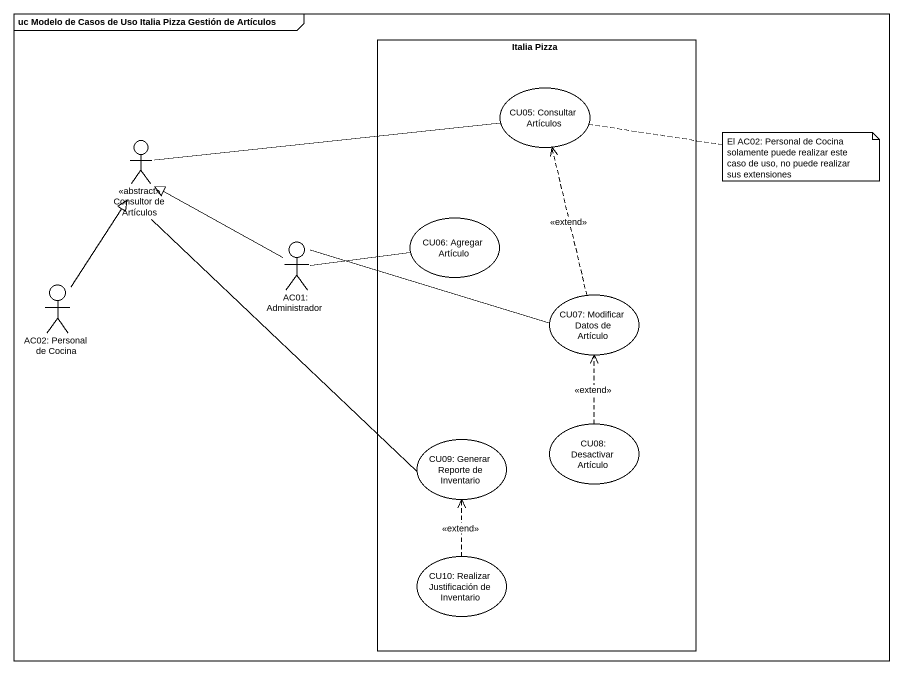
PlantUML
@startuml
mainframe uc Modelo de Casos de Uso Italia Pizza Gestión de Artículos
rectangle "Italia Pizza" as Italia_Pizza {
  usecase "CU05: Consultar Artículos" as CU05_Consultar_Artículos
  usecase "CU06: Agregar Artículo" as CU06_Agregar_Artículo
  usecase "CU07: Modificar Datos de Artículo" as CU07_Modificar_Datos_de
  usecase "CU09: Generar Reporte de Inventario" as CU09_Generar_Reporte_de
  usecase "CU08: Desactivar Artículo" as CU08_Desactivar_Artículo
  usecase "CU10: Realizar Justificación de Inventario" as CU10_Realizar_Justificación
}
actor "Consultor de Artículos" as Consultor_de_Artículos <<abstract>>
actor "AC01: Administrador" as AC01_Administrador
actor "AC02: Personal de Cocina" as AC02_Personal_de_Cocina
Consultor_de_Artículos -right- CU05_Consultar_Artículos
Consultor_de_Artículos -- CU09_Generar_Reporte_de
AC01_Administrador -up-|> Consultor_de_Artículos
AC01_Administrador -right- CU06_Agregar_Artículo
AC01_Administrador -right- CU07_Modificar_Datos_de
AC02_Personal_de_Cocina -up-|> Consultor_de_Artículos
CU07_Modificar_Datos_de .up.> CU05_Consultar_Artículos : <<extend>>
CU08_Desactivar_Artículo .up.> CU07_Modificar_Datos_de : <<extend>>
CU10_Realizar_Justificación .up.> CU09_Generar_Reporte_de : <<extend>>
note right of CU05_Consultar_Artículos : El AC02: Personal de Cocina solamente puede realizar este caso de uso, no puede realizar sus extensiones
@enduml
